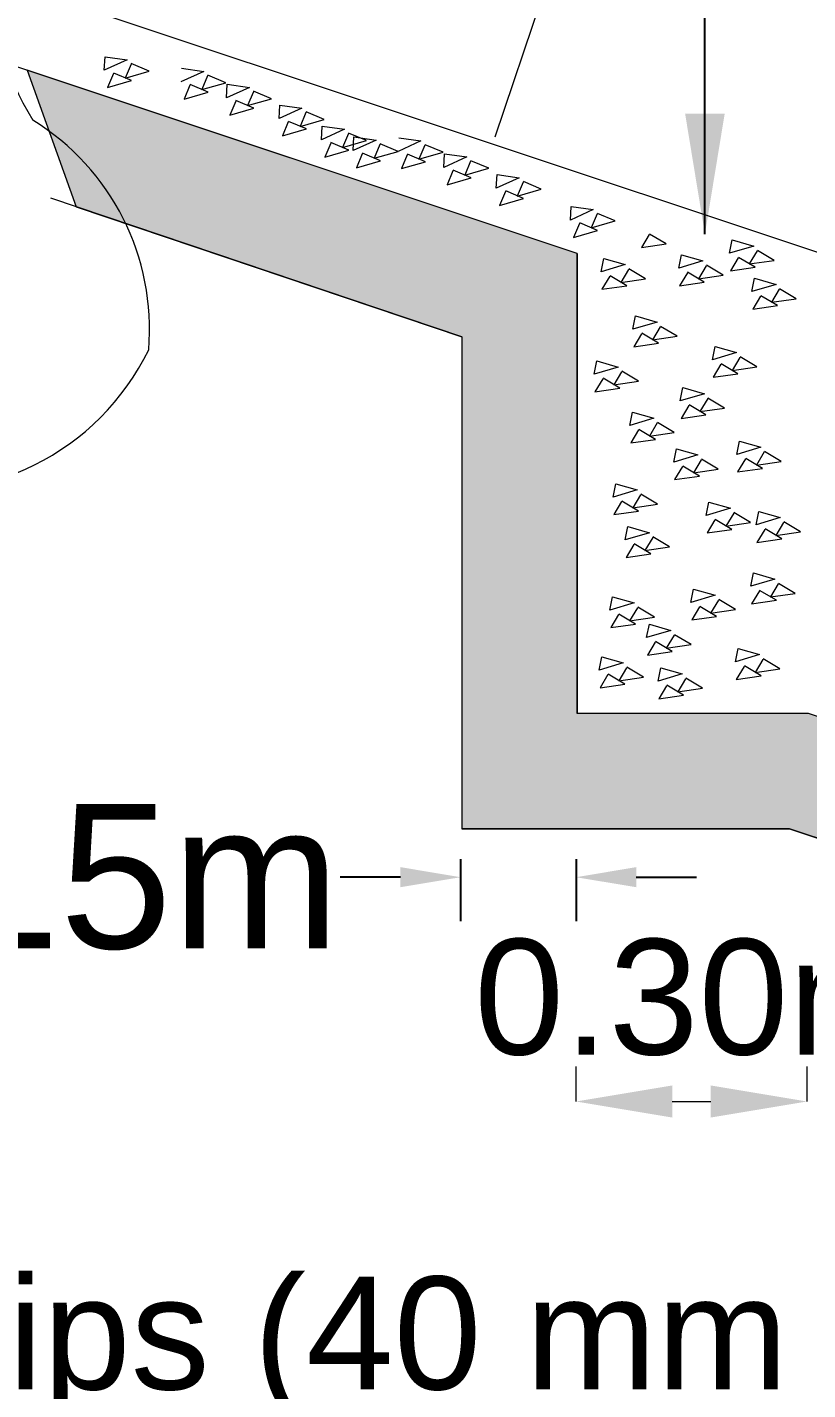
# Model space of a CAD drawing. Header units: inches. Extents: x 15 to 141071, y -30183 to 14738.
# Drawn here: x 69933.38 to 69939.86, y -8751.69 to -8740.36 of the extents above; entities that cross this region are included whole.
import ezdxf

# ---------------------------------------------------------------- set-up
doc = ezdxf.new("R2010")
doc.units = ezdxf.units.IN
doc.header["$MEASUREMENT"] = 0
doc.header["$PDMODE"] = 3
doc.layers.add('LINE', color=7, linetype='Continuous')
doc.styles.add('dim', font='isocp.shx')
doc.styles.get("Standard").update_dxf_attribs({"font": 'arial.ttf'})
doc.dimstyles.get("Standard").update_dxf_attribs({"dimtxt": 0.18, "dimasz": 0.18, "dimexe": 0.18, "dimexo": 0.0625, "dimgap": 0.09, "dimtad": 0, "dimtih": 1, "dimtoh": 1, "dimdec": 4, "dimzin": 0, "dimdsep": 46, "dimtxsty": 'Standard', "dimcen": 0.09, "dimadec": 0, "dimazin": 0, "dimtfac": 1, "dimtdec": 4, "dimtofl": 0, "dimtmove": 0, "dimatfit": 3, "dimfxl": 1, "dimtolj": 1, "dimtzin": 0, "dimarcsym": 0})
doc.dimstyles.new('STANDARD$0', dxfattribs={"dimscale": 0, "dimtxt": 8, "dimasz": 8, "dimexe": 4, "dimexo": 0, "dimgap": 2, "dimtad": 1, "dimdec": 0, "dimzin": 0, "dimdsep": 46, "dimtxsty": 'dim', "dimblk": 'DOTSMALL', "dimcen": 1, "dimclrd": 6, "dimclre": 6, "dimclrt": 256, "dimadec": 0, "dimazin": 0, "dimtfac": 1, "dimtdec": 0, "dimtix": 1, "dimtofl": 0, "dimtmove": 1, "dimatfit": 3, "dimldrblk": 'DOTSMALL', "dimfxl": 6, "dimtolj": 1, "dimtzin": 0, "dimarcsym": 0})

# ---------------------------------------------------------------- blocks, each defined once
blk = doc.blocks.new('*D204')
at = {"color": 0, "lineweight": -2, "ltscale": 0.5, "transparency": 16777216}
for p, q in [((69936.978, -8747.276), (69936.978, -8747.79)), ((69937.938, -8747.276), (69937.938, -8747.79)), ((69936.478, -8747.426), (69935.978, -8747.426)), ((69938.438, -8747.426), (69938.938, -8747.426))]:
    blk.add_line(p, q, dxfattribs=at)
at = {"color": 0, "linetype": 'Continuous', "ltscale": 0.5, "transparency": 16777216}
for points in [[(69936.478, -8747.342), (69936.478, -8747.509), (69936.978, -8747.426)], [(69938.438, -8747.342), (69938.438, -8747.509), (69937.938, -8747.426)]]:
    blk.add_solid(points, dxfattribs=at)
at = {"layer": 'Defpoints', "color": 0, "linetype": 'Continuous', "ltscale": 0.5, "transparency": 16777216}
for p in [(69937.938, -8745.964), (69936.978, -8746.977), (69936.978, -8747.426)]:
    blk.add_point(p, dxfattribs=at)
at = {"color": 0, "linetype": 'Continuous', "lineweight": 20, "ltscale": 0.5, "transparency": 16777216, "insert": (69933.647, -8747.426), "char_height": 1, "attachment_point": 5}
blk.add_mtext('\\A1;{\\H1.2x;0.15m}', dxfattribs=at)

msp = doc.modelspace()

# ---------------------------------------------------------------- hatches: boundary and pattern name
at = {"linetype": 'Continuous', "lineweight": 20, "ltscale": 0.5}
h = msp.add_hatch(dxfattribs=at)
h.set_pattern_fill('AR-SAND', color=0, scale=0.008, angle=12.8491527, style=0)
h.set_pattern_definition([(50.349153, (64657.79184, -9119.09617), (-0.099550239, 0.378879663), [0, -0.308864, 0, -0.34544, 0, -0.3302]), (20.349153, (64657.79184, -9119.09617), (0.22308449, 0.63907381), [0, -0.166624, 0, -0.278384, 0, -0.10668]), (340.349153, (64657.54816, -9119.15175), (0.616692376, 0.141844811), [0, -0.1016, 0, -0.36576, 0, -0.47752]), (330.349153, (64657.54816, -9119.15175), (0.55588804, 0.309720334), [0, -0.0508, 0, -0.239776, 0, -0.27432])])
h.paths.add_polyline_path([(69933.378693, -8740.71783), (69933.78492, -8741.852371), (69936.988016, -8742.932867), (69936.988016, -8747.023628), (69939.71223, -8747.023628), (69953.179891, -8751.512849), (69953.179891, -8753.38092), (69963.739891, -8753.38092), (69963.739891, -8752.42092), (69954.139891, -8752.42092), (69954.139891, -8750.82092), (69939.868016, -8746.063628), (69937.948016, -8746.063628), (69937.948016, -8742.240938)])

# ---------------------------------------------------------------- linework, layer by layer
at = {"color": 0, "linetype": 'Continuous', "lineweight": 20, "ltscale": 0.5}
for p, q in [((69937.267269, -8741.270469), (69937.878578, -8739.450329)), ((69964.75182, -8750.50092), (69933.015875, -8739.922272)), ((69937.948016, -8742.240938), (69933.191108, -8740.655302)), ((69934.018095, -8740.717503), (69934.024826, -8740.604945)), ((69934.20853, -8740.630721), (69934.018095, -8740.717503)), ((69934.024826, -8740.604945), (69934.20853, -8740.630721)), ((69934.24107, -8740.666481), (69934.192137, -8740.78256)), ((69934.391571, -8740.724764), (69934.242917, -8740.6621)), ((69934.094404, -8740.745135), (69934.045471, -8740.861214)), ((69934.244905, -8740.803417), (69934.096251, -8740.740753)), ((69934.192137, -8740.78256), (69934.391571, -8740.724764)), ((69934.844492, -8740.727133), (69934.654058, -8740.813915)), ((69934.660789, -8740.701358), (69934.844492, -8740.727133)), ((69934.877032, -8740.762894), (69934.8281, -8740.878973)), ((69935.027533, -8740.821176), (69934.878879, -8740.758512)), ((69934.045471, -8740.861214), (69934.244905, -8740.803417)), ((69934.730366, -8740.841547), (69934.681434, -8740.957626)), ((69934.681434, -8740.957626), (69934.880868, -8740.89983)), ((69934.880868, -8740.89983), (69934.732214, -8740.837166)), ((69934.8281, -8740.878973), (69935.027533, -8740.821176)), ((69935.033809, -8740.947067), (69935.04054, -8740.834509)), ((69935.224244, -8740.860285), (69935.033809, -8740.947067)), ((69935.04054, -8740.834509), (69935.224244, -8740.860285)), ((69935.256784, -8740.896045), (69935.207851, -8741.012124)), ((69935.407285, -8740.954328), (69935.258631, -8740.891664)), ((69935.110118, -8740.974699), (69935.061186, -8741.090778)), ((69935.260619, -8741.032981), (69935.111965, -8740.970317)), ((69935.207851, -8741.012124), (69935.407285, -8740.954328)), ((69935.470359, -8741.119974), (69935.47709, -8741.007417)), ((69935.47709, -8741.007417), (69935.660794, -8741.033192)), ((69935.061186, -8741.090778), (69935.260619, -8741.032981)), ((69935.660794, -8741.033192), (69935.470359, -8741.119974)), ((69935.693334, -8741.068953), (69935.644401, -8741.185032)), ((69935.644401, -8741.185032), (69935.843835, -8741.127235)), ((69935.843835, -8741.127235), (69935.695181, -8741.064571)), ((69935.546668, -8741.147606), (69935.497736, -8741.263685)), ((69935.497736, -8741.263685), (69935.697169, -8741.205889)), ((69935.697169, -8741.205889), (69935.548515, -8741.143225)), ((69935.823057, -8741.295752), (69935.829788, -8741.183194)), ((69936.013492, -8741.20897), (69935.823057, -8741.295752)), ((69935.829788, -8741.183194), (69936.013492, -8741.20897)), ((69936.046031, -8741.24473), (69935.997099, -8741.360809)), ((69936.196533, -8741.303013), (69936.047879, -8741.240349)), ((69935.899366, -8741.323384), (69935.850433, -8741.439463)), ((69936.049867, -8741.381666), (69935.901213, -8741.319002)), ((69935.997099, -8741.360809), (69936.196533, -8741.303013)), ((69936.085544, -8741.384903), (69936.092275, -8741.272346)), ((69936.275979, -8741.298121), (69936.085544, -8741.384903)), ((69936.092275, -8741.272346), (69936.275979, -8741.298121)), ((69936.308518, -8741.333882), (69936.259586, -8741.449961)), ((69936.45902, -8741.392164), (69936.310366, -8741.3295)), ((69936.649454, -8741.305382), (69936.45902, -8741.392164)), ((69936.46575, -8741.279607), (69936.649454, -8741.305382)), ((69936.681994, -8741.341143), (69936.633062, -8741.457222)), ((69936.832495, -8741.399425), (69936.683841, -8741.336761)), ((69935.850433, -8741.439463), (69936.049867, -8741.381666)), ((69936.161853, -8741.412535), (69936.11292, -8741.528614)), ((69936.11292, -8741.528614), (69936.312354, -8741.470818)), ((69936.312354, -8741.470818), (69936.1637, -8741.408154)), ((69936.259586, -8741.449961), (69936.45902, -8741.392164)), ((69936.535328, -8741.419796), (69936.486396, -8741.535875)), ((69936.685829, -8741.478079), (69936.537175, -8741.415415)), ((69936.633062, -8741.457222), (69936.832495, -8741.399425)), ((69936.838771, -8741.525316), (69936.845502, -8741.412758)), ((69937.029206, -8741.438534), (69936.838771, -8741.525316)), ((69936.845502, -8741.412758), (69937.029206, -8741.438534)), ((69937.212247, -8741.532577), (69937.063593, -8741.469913)), ((69936.486396, -8741.535875), (69936.685829, -8741.478079)), ((69936.91508, -8741.552948), (69936.866148, -8741.669027)), ((69937.065581, -8741.61123), (69936.916927, -8741.548566)), ((69937.061746, -8741.474294), (69937.012813, -8741.590373)), ((69937.012813, -8741.590373), (69937.212247, -8741.532577)), ((69936.866148, -8741.669027), (69937.065581, -8741.61123)), ((69937.275321, -8741.698223), (69937.282052, -8741.585666)), ((69937.465756, -8741.611441), (69937.275321, -8741.698223)), ((69937.282052, -8741.585666), (69937.465756, -8741.611441)), ((69937.498296, -8741.647202), (69937.449363, -8741.763281)), ((69937.648797, -8741.705484), (69937.500143, -8741.64282)), ((69936.988016, -8742.932867), (69933.573085, -8741.780913)), ((69937.35163, -8741.725855), (69937.302697, -8741.841934)), ((69937.302697, -8741.841934), (69937.502131, -8741.784138)), ((69937.502131, -8741.784138), (69937.353477, -8741.721473)), ((69937.449363, -8741.763281), (69937.648797, -8741.705484)), ((69937.890506, -8741.963152), (69937.897237, -8741.850595)), ((69938.08094, -8741.87637), (69937.890506, -8741.963152)), ((69937.897237, -8741.850595), (69938.08094, -8741.87637)), ((69938.11348, -8741.912131), (69938.064548, -8742.02821)), ((69938.263981, -8741.970413), (69938.115327, -8741.907749)), ((69937.966814, -8741.990784), (69937.917882, -8742.106863)), ((69938.117316, -8742.049067), (69937.968662, -8741.986403)), ((69938.064548, -8742.02821), (69938.263981, -8741.970413)), ((69937.917882, -8742.106863), (69938.117316, -8742.049067)), ((69938.545402, -8742.083519), (69938.480791, -8742.191658)), ((69938.686327, -8742.16218), (69938.547841, -8742.079437)), ((69939.213833, -8742.239436), (69939.236163, -8742.128911)), ((69939.236163, -8742.128911), (69939.414492, -8742.180002)), ((69937.948016, -8742.240938), (69937.948016, -8746.063628)), ((69938.480791, -8742.191658), (69938.686327, -8742.16218)), ((69938.791095, -8742.36274), (69938.813426, -8742.252215)), ((69938.813426, -8742.252215), (69938.991755, -8742.303306)), ((69939.414492, -8742.180002), (69939.213833, -8742.239436)), ((69939.441738, -8742.219943), (69939.377127, -8742.328083)), ((69939.582664, -8742.298604), (69939.444177, -8742.215861)), ((69938.146133, -8742.392771), (69938.168463, -8742.282246)), ((69938.346792, -8742.333337), (69938.146133, -8742.392771)), ((69938.168463, -8742.282246), (69938.346792, -8742.333337)), ((69938.374039, -8742.373278), (69938.309427, -8742.481418)), ((69938.514964, -8742.451939), (69938.376478, -8742.369196)), ((69938.991755, -8742.303306), (69938.791095, -8742.36274)), ((69939.019001, -8742.343248), (69938.95439, -8742.451387)), ((69939.159926, -8742.421908), (69939.02144, -8742.339166)), ((69939.285553, -8742.277419), (69939.220942, -8742.385559)), ((69939.220942, -8742.385559), (69939.426479, -8742.35608)), ((69939.426479, -8742.35608), (69939.287992, -8742.273337)), ((69939.377127, -8742.328083), (69939.582664, -8742.298604)), ((69938.217854, -8742.430754), (69938.153242, -8742.538894)), ((69938.358779, -8742.509415), (69938.220293, -8742.426672)), ((69938.309427, -8742.481418), (69938.514964, -8742.451939)), ((69938.862816, -8742.400724), (69938.798205, -8742.508863)), ((69938.798205, -8742.508863), (69939.003741, -8742.479384)), ((69939.003741, -8742.479384), (69938.865255, -8742.396642)), ((69938.95439, -8742.451387), (69939.159926, -8742.421908)), ((69939.398727, -8742.558097), (69939.421057, -8742.447572)), ((69939.421057, -8742.447572), (69939.599386, -8742.498663)), ((69938.153242, -8742.538894), (69938.358779, -8742.509415)), ((69939.599386, -8742.498663), (69939.398727, -8742.558097)), ((69939.470447, -8742.59608), (69939.405836, -8742.70422)), ((69939.611372, -8742.674741), (69939.472886, -8742.591998)), ((69939.626632, -8742.538604), (69939.562021, -8742.646744)), ((69939.767557, -8742.617265), (69939.629071, -8742.534522)), ((69939.405836, -8742.70422), (69939.611372, -8742.674741)), ((69939.562021, -8742.646744), (69939.767557, -8742.617265)), ((69938.410197, -8742.870269), (69938.432528, -8742.759743)), ((69938.610857, -8742.810834), (69938.410197, -8742.870269)), ((69938.432528, -8742.759743), (69938.610857, -8742.810834)), ((69936.988016, -8742.932867), (69936.988016, -8747.023628)), ((69938.481918, -8742.908252), (69938.417307, -8743.016391)), ((69938.622843, -8742.986913), (69938.484357, -8742.90417)), ((69938.638103, -8742.850776), (69938.573492, -8742.958915)), ((69938.573492, -8742.958915), (69938.779028, -8742.929437)), ((69938.779028, -8742.929437), (69938.640542, -8742.846694)), ((69938.417307, -8743.016391), (69938.622843, -8742.986913)), ((69939.070426, -8743.12403), (69939.092756, -8743.013504)), ((69939.092756, -8743.013504), (69939.271085, -8743.064595)), ((69938.088235, -8743.244192), (69938.110565, -8743.133667)), ((69938.110565, -8743.133667), (69938.288894, -8743.184758)), ((69939.271085, -8743.064595), (69939.070426, -8743.12403)), ((69939.142146, -8743.162013), (69939.077535, -8743.270152)), ((69939.283071, -8743.240674), (69939.144585, -8743.157931)), ((69939.298331, -8743.104537), (69939.23372, -8743.212676)), ((69939.439256, -8743.183198), (69939.30077, -8743.100455)), ((69938.288894, -8743.184758), (69938.088235, -8743.244192)), ((69938.159955, -8743.282176), (69938.095344, -8743.390315)), ((69938.30088, -8743.360836), (69938.162394, -8743.278094)), ((69938.31614, -8743.224699), (69938.251529, -8743.332839)), ((69938.457065, -8743.30336), (69938.318579, -8743.220617)), ((69939.077535, -8743.270152), (69939.283071, -8743.240674)), ((69939.23372, -8743.212676), (69939.439256, -8743.183198)), ((69938.095344, -8743.390315), (69938.30088, -8743.360836)), ((69938.251529, -8743.332839), (69938.457065, -8743.30336)), ((69938.803792, -8743.466612), (69938.826123, -8743.356087)), ((69938.826123, -8743.356087), (69939.004452, -8743.407178)), ((69939.004452, -8743.407178), (69938.803792, -8743.466612)), ((69938.875513, -8743.504595), (69938.810902, -8743.612734)), ((69939.016438, -8743.583256), (69938.877952, -8743.500513)), ((69939.031698, -8743.447119), (69938.967087, -8743.555258)), ((69939.172623, -8743.52578), (69939.034137, -8743.443037)), ((69938.384804, -8743.669623), (69938.407134, -8743.559098)), ((69938.585463, -8743.610189), (69938.384804, -8743.669623)), ((69938.407134, -8743.559098), (69938.585463, -8743.610189)), ((69938.810902, -8743.612734), (69939.016438, -8743.583256)), ((69938.967087, -8743.555258), (69939.172623, -8743.52578)), ((69938.456524, -8743.707606), (69938.391913, -8743.815745)), ((69938.597449, -8743.786267), (69938.458963, -8743.703524)), ((69938.612709, -8743.65013), (69938.548098, -8743.758269)), ((69938.548098, -8743.758269), (69938.753634, -8743.728791)), ((69938.753634, -8743.728791), (69938.615148, -8743.646048)), ((69938.391913, -8743.815745), (69938.597449, -8743.786267)), ((69939.273568, -8743.910697), (69939.295899, -8743.800171)), ((69939.295899, -8743.800171), (69939.474228, -8743.851263)), ((69938.749907, -8743.975025), (69938.772237, -8743.8645)), ((69938.950566, -8743.915591), (69938.749907, -8743.975025)), ((69938.772237, -8743.8645), (69938.950566, -8743.915591)), ((69938.977813, -8743.955532), (69938.913201, -8744.063671)), ((69939.118738, -8744.034193), (69938.980252, -8743.95145)), ((69939.474228, -8743.851263), (69939.273568, -8743.910697)), ((69939.345289, -8743.94868), (69939.280678, -8744.056819)), ((69939.486214, -8744.027341), (69939.347728, -8743.944598)), ((69939.501474, -8743.891204), (69939.436863, -8743.999343)), ((69939.642399, -8743.969865), (69939.503913, -8743.887122)), ((69938.821628, -8744.013008), (69938.757016, -8744.121147)), ((69938.962553, -8744.091669), (69938.824067, -8744.008926)), ((69938.913201, -8744.063671), (69939.118738, -8744.034193)), ((69939.280678, -8744.056819), (69939.486214, -8744.027341)), ((69939.436863, -8743.999343), (69939.642399, -8743.969865)), ((69938.245145, -8744.265966), (69938.267476, -8744.155441)), ((69938.267476, -8744.155441), (69938.445805, -8744.206532)), ((69938.757016, -8744.121147), (69938.962553, -8744.091669)), ((69938.445805, -8744.206532), (69938.245145, -8744.265966)), ((69938.457791, -8744.38261), (69938.319305, -8744.299868)), ((69938.473051, -8744.246474), (69938.40844, -8744.354613)), ((69938.613976, -8744.325134), (69938.47549, -8744.242392)), ((69938.316866, -8744.30395), (69938.252255, -8744.412089)), ((69938.252255, -8744.412089), (69938.457791, -8744.38261)), ((69938.40844, -8744.354613), (69938.613976, -8744.325134)), ((69939.019638, -8744.418225), (69939.041969, -8744.3077)), ((69939.220298, -8744.358791), (69939.019638, -8744.418225)), ((69939.041969, -8744.3077), (69939.220298, -8744.358791)), ((69939.247544, -8744.398732), (69939.182933, -8744.506871)), ((69939.388469, -8744.477393), (69939.249983, -8744.39465)), ((69939.433773, -8744.49653), (69939.456104, -8744.386005)), ((69939.456104, -8744.386005), (69939.634433, -8744.437096)), ((69938.346713, -8744.621233), (69938.369044, -8744.510708)), ((69938.369044, -8744.510708), (69938.547372, -8744.561799)), ((69939.091359, -8744.456208), (69939.026748, -8744.564347)), ((69939.232284, -8744.534869), (69939.093798, -8744.452126)), ((69939.182933, -8744.506871), (69939.388469, -8744.477393)), ((69939.634433, -8744.437096), (69939.433773, -8744.49653)), ((69939.661679, -8744.477037), (69939.597068, -8744.585176)), ((69939.802604, -8744.555698), (69939.664118, -8744.472955)), ((69938.547372, -8744.561799), (69938.346713, -8744.621233)), ((69938.574619, -8744.60174), (69938.510008, -8744.709879)), ((69938.715544, -8744.680401), (69938.577058, -8744.597658)), ((69939.026748, -8744.564347), (69939.232284, -8744.534869)), ((69939.505494, -8744.534513), (69939.440883, -8744.642652)), ((69939.440883, -8744.642652), (69939.646419, -8744.613174)), ((69939.646419, -8744.613174), (69939.507933, -8744.530431)), ((69939.597068, -8744.585176), (69939.802604, -8744.555698)), ((69938.418434, -8744.659216), (69938.353823, -8744.767355)), ((69938.353823, -8744.767355), (69938.559359, -8744.737877)), ((69938.559359, -8744.737877), (69938.420873, -8744.655134)), ((69938.510008, -8744.709879), (69938.715544, -8744.680401)), ((69939.389322, -8745.007259), (69939.411653, -8744.896734)), ((69939.589982, -8744.947825), (69939.389322, -8745.007259)), ((69939.411653, -8744.896734), (69939.589982, -8744.947825)), ((69938.219752, -8745.204889), (69938.242082, -8745.094364)), ((69938.242082, -8745.094364), (69938.420411, -8745.145455)), ((69938.89267, -8745.141449), (69938.915001, -8745.030923)), ((69939.093329, -8745.082014), (69938.89267, -8745.141449)), ((69938.915001, -8745.030923), (69939.093329, -8745.082014)), ((69939.461043, -8745.045242), (69939.396432, -8745.153381)), ((69939.601968, -8745.123903), (69939.463482, -8745.04116)), ((69939.617228, -8744.987766), (69939.552617, -8745.095905)), ((69939.552617, -8745.095905), (69939.758153, -8745.066427)), ((69939.758153, -8745.066427), (69939.619667, -8744.983684)), ((69938.420411, -8745.145455), (69938.219752, -8745.204889)), ((69938.447657, -8745.185396), (69938.383046, -8745.293535)), ((69938.588582, -8745.264057), (69938.450096, -8745.181314)), ((69938.964391, -8745.179432), (69938.89978, -8745.287571)), ((69939.105316, -8745.258093), (69938.96683, -8745.17535)), ((69939.120576, -8745.121956), (69939.055965, -8745.230095)), ((69939.055965, -8745.230095), (69939.261501, -8745.200617)), ((69939.261501, -8745.200617), (69939.123015, -8745.117874)), ((69939.396432, -8745.153381), (69939.601968, -8745.123903)), ((69938.291472, -8745.242872), (69938.226861, -8745.351011)), ((69938.226861, -8745.351011), (69938.432397, -8745.321533)), ((69938.432397, -8745.321533), (69938.293911, -8745.23879)), ((69938.383046, -8745.293535), (69938.588582, -8745.264057)), ((69938.89978, -8745.287571), (69939.105316, -8745.258093)), ((69938.524469, -8745.433278), (69938.546799, -8745.322753)), ((69938.725128, -8745.373844), (69938.524469, -8745.433278)), ((69938.546799, -8745.322753), (69938.725128, -8745.373844)), ((69938.752374, -8745.413785), (69938.687763, -8745.521924)), ((69938.893299, -8745.492446), (69938.754813, -8745.409703)), ((69938.596189, -8745.471261), (69938.531578, -8745.5794)), ((69938.737114, -8745.549922), (69938.598628, -8745.467179)), ((69938.687763, -8745.521924), (69938.893299, -8745.492446)), ((69939.262431, -8745.635316), (69939.284761, -8745.524791)), ((69939.284761, -8745.524791), (69939.46309, -8745.575882)), ((69938.129965, -8745.704203), (69938.152296, -8745.593678)), ((69938.330625, -8745.644769), (69938.129965, -8745.704203)), ((69938.152296, -8745.593678), (69938.330625, -8745.644769)), ((69938.531578, -8745.5794), (69938.737114, -8745.549922)), ((69939.46309, -8745.575882), (69939.262431, -8745.635316)), ((69939.490336, -8745.615823), (69939.425725, -8745.723963)), ((69939.631261, -8745.694484), (69939.492775, -8745.611741)), ((69938.201686, -8745.742186), (69938.137075, -8745.850325)), ((69938.342611, -8745.820847), (69938.204125, -8745.738104)), ((69938.357871, -8745.68471), (69938.29326, -8745.792849)), ((69938.29326, -8745.792849), (69938.498796, -8745.763371)), ((69938.498796, -8745.763371), (69938.36031, -8745.680628)), ((69938.618941, -8745.795685), (69938.641271, -8745.68516)), ((69938.8196, -8745.736251), (69938.618941, -8745.795685)), ((69938.641271, -8745.68516), (69938.8196, -8745.736251)), ((69938.987771, -8745.854853), (69938.849285, -8745.77211)), ((69939.334151, -8745.673299), (69939.26954, -8745.781439)), ((69939.26954, -8745.781439), (69939.475076, -8745.75196)), ((69939.475076, -8745.75196), (69939.33659, -8745.669217)), ((69939.425725, -8745.723963), (69939.631261, -8745.694484)), ((69938.137075, -8745.850325), (69938.342611, -8745.820847)), ((69938.690661, -8745.833668), (69938.62605, -8745.941807)), ((69938.831586, -8745.912329), (69938.6931, -8745.829586)), ((69938.846846, -8745.776192), (69938.782235, -8745.884331)), ((69938.782235, -8745.884331), (69938.987771, -8745.854853)), ((69938.62605, -8745.941807), (69938.831586, -8745.912329)), ((69939.868016, -8746.063628), (69937.948016, -8746.063628)), ((69938.908016, -8746.063628), (69938.908016, -8746.063628)), ((69939.71223, -8747.023628), (69936.988016, -8747.023628)), ((69953.179891, -8751.512849), (69939.71223, -8747.023628)), ((69937.937732, -8749.290296), (69937.937732, -8748.999096)), ((69938.737732, -8749.290296), (69939.057732, -8749.290296))]:
    msp.add_line(p, q, dxfattribs=at)
msp.add_lwpolyline([(69933.378693, -8740.71783), (69933.78492, -8741.852371), (69936.988016, -8742.932867), (69936.988016, -8747.023628), (69939.71223, -8747.023628), (69953.179891, -8751.512849), (69953.179891, -8753.38092), (69963.739891, -8753.38092), (69963.739891, -8752.42092), (69954.139891, -8752.42092), (69954.139891, -8750.82092), (69939.868016, -8746.063628), (69937.948016, -8746.063628), (69937.948016, -8742.240938), (69933.378693, -8740.71783)], dxfattribs=at)
for centre, radius, start, end in [((69935.944354, -8739.60967), 2.945116, 109.6265921, 211.1353627), ((69932.357603, -8742.868211), 2.036881, 355.1436763, 58.44668), ((69932.514506, -8742.132874), 2.08109, 258.6073122, 334.1381972)]:
    msp.add_arc(centre, radius, start, end, dxfattribs=at)
msp.add_solid([(69938.737732, -8749.156963), (69938.737732, -8749.423629), (69937.937732, -8749.290296)], dxfattribs=at)
at = {"layer": 'LINE', "color": 0, "linetype": 'ByBlock', "lineweight": 20, "ltscale": 0.5}
msp.add_line((69939.857732, -8749.290296), (69939.857732, -8748.999096), dxfattribs=at)
msp.add_solid([(69939.057732, -8749.156963), (69939.057732, -8749.423629), (69939.857732, -8749.290296)], dxfattribs=at)

# ---------------------------------------------------------------- texts
at = {"color": 0, "linetype": 'Continuous', "lineweight": 20, "ltscale": 0.5}
for s, insert, char_height, attachment_point in [('\\A1;0.30m', (69938.955353, -8748.426492), 0.96, 5), ('600 mm thick pick jhama chips (40 mm\\Pto 20 mm well graded at top & 20 mm \\Pto 5 mm well graded at bottom) ', (69917.045764, -8750.745391), 0.9384, 1)]:
    msp.add_mtext(s, dxfattribs=dict(at, insert=insert, char_height=char_height, attachment_point=attachment_point))

# ---------------------------------------------------------------- dimensions: what is measured, and where the dimension line sits
dim = msp.add_linear_dim(base=(69936.977732, -8747.42554), p1=(69937.937732, -8745.96446), p2=(69936.977732, -8746.977158), text='{\\H1.2x;0.15m}', dimstyle='STANDARD$0', override={"dimscale": 1, "dimtxt": 1, "dimasz": 0.5, "dimexe": 0.364, "dimexo": 0.219, "dimgap": 0.09, "dimtad": 0, "dimdec": 2, "dimpost": 'm', "dimtxsty": 'Standard', "dimcen": 0.09, "dimclrd": 0, "dimclre": 0, "dimclrt": 0, "dimtix": 0, "dimtmove": 0, "dimfxl": 0.15, "dimfxlon": 1}, dxfattribs=at)
dim.commit()
dim.dimension.update_dxf_attribs({"geometry": '*D204', "text_midpoint": (69933.646941, -8747.42554)})

# ---------------------------------------------------------------- leaders
msp.add_leader([(69939.00853, -8742.079371), (69939.00853, -8732.224409), (69939.572947, -8732.224409)], dimstyle='Standard', override={"dimtxt": 850, "dimasz": 1, "dimdec": 2, "dimlfac": 0.001, "dimpost": 'm', "dimfxl": 0.15, "dimfxlon": 1}, dxfattribs=at)

doc.saveas('drawing.dxf')
